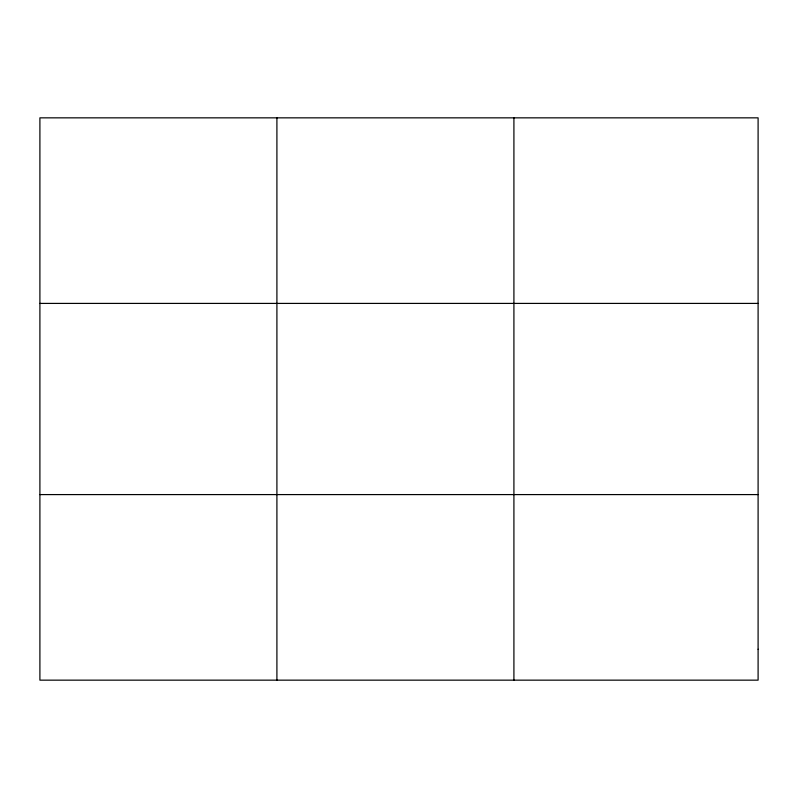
<?xml version="1.0" encoding="UTF-8"?>
<svg xmlns="http://www.w3.org/2000/svg" width="798" height="798" viewBox="0 0 798 798"><rect width="100%" height="100%" fill="white"/><g stroke="black" fill="none" stroke-linecap="round" stroke-linejoin="round"><path stroke-width="1.2" d="M276.906 680.155L276.906 117.845M513.912 680.155L513.912 117.845M39.9 303.41L758.1 303.41M39.9 494.59L758.1 494.59M758.1 649.233L758.1 680.155L39.9 680.155L39.9 117.845L758.1 117.845L758.1 649.233"/></g></svg>
